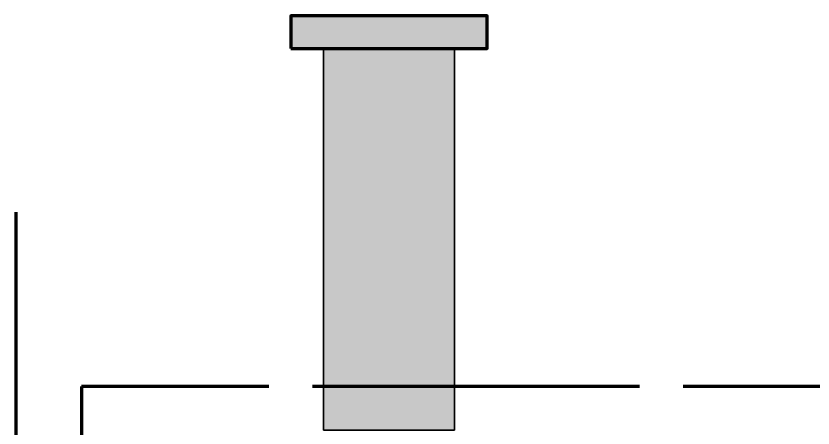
# Model space of a CAD drawing. Header units: millimetres. Extents: x 0 to 108, y 0 to 60.
# Drawn here: x 23.05 to 48.84, y 46.95 to 60.29 of the extents above; entities that cross this region are included whole.
import ezdxf

# ---------------------------------------------------------------- set-up
doc = ezdxf.new("R2010")
doc.units = ezdxf.units.MM
doc.linetypes.add('DASH_30_4', pattern=[11.994444, 10.583333, -1.411111])
doc.layers.add('FILL', color=7, linetype='Continuous')
doc.layers.add('LINES', color=7, linetype='Continuous')

msp = doc.modelspace()

# ---------------------------------------------------------------- hatches: boundary and pattern name
at = {"layer": 'FILL', "true_color": 0x999999}
for points in [[(31.943, 59.231), (38.293, 59.231), (38.293, 60.29), (31.943, 60.29)], [(33.001, 46.884), (37.235, 46.884), (37.235, 59.231), (33.001, 59.231)]]:
    msp.add_hatch(color=7, dxfattribs=at).paths.add_polyline_path(points)

# ---------------------------------------------------------------- linework, layer by layer
at = {"layer": 'LINES', "lineweight": 106, "true_color": 0xff00ff}
msp.add_line((23.053, 53.94), (23.053, 20.461), dxfattribs=at)
at = {"layer": 'LINES', "lineweight": 70}
msp.add_lwpolyline([(31.943, 59.231), (38.293, 59.231), (38.293, 60.29), (31.943, 60.29)], close=True, dxfattribs=at)
at = {"layer": 'LINES', "lineweight": 35}
msp.add_lwpolyline([(33.001, 46.884), (37.235, 46.884), (37.235, 59.231), (33.001, 59.231)], close=True, dxfattribs=at)
at = {"layer": 'LINES', "linetype": 'DASH_30_4', "lineweight": 106, "true_color": 0x0000ff}
msp.add_lwpolyline([(25.17, 22.578), (79.213, 22.578), (79.213, 48.295), (25.17, 48.295)], close=True, dxfattribs=at)

doc.saveas('drawing.dxf')
